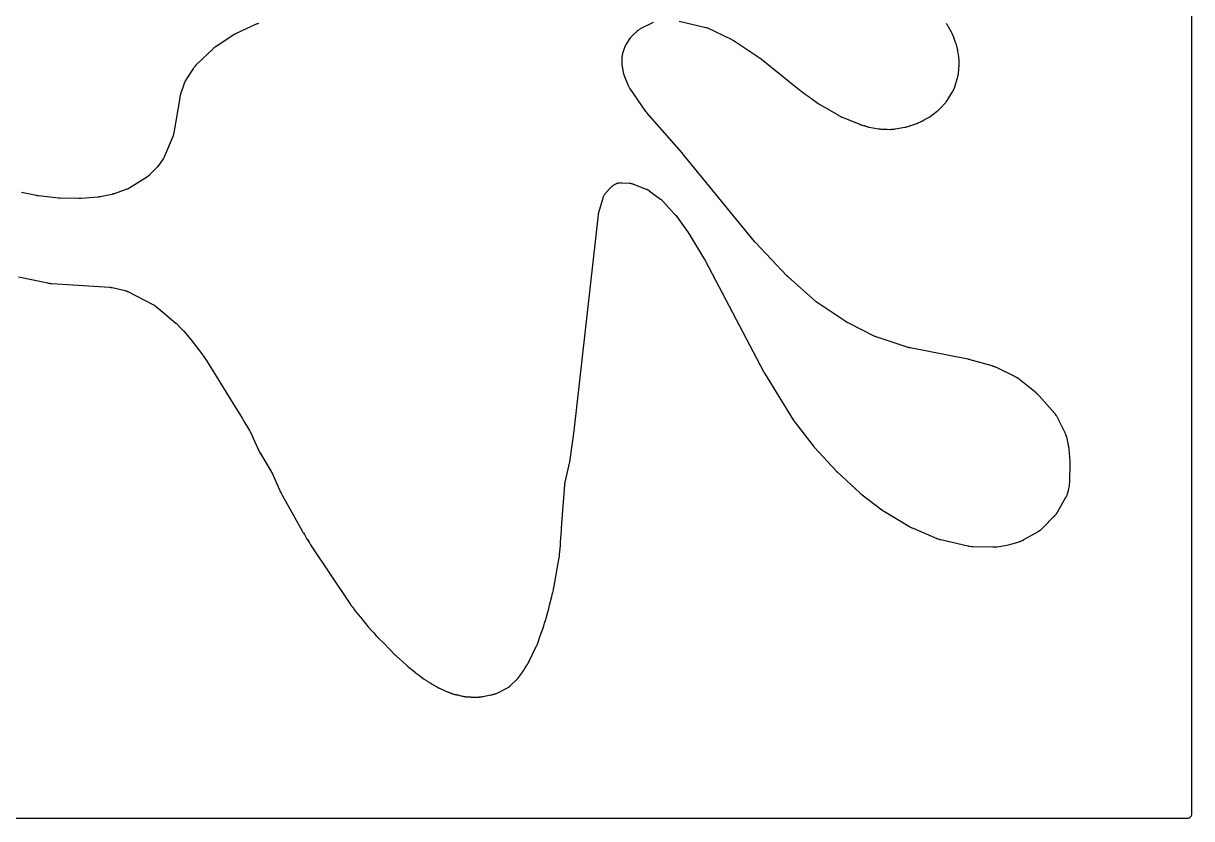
# Model space of a CAD drawing. Header units: millimetres. Extents: x 0 to 300, y 0 to 300.
# Drawn here: x 150.1 to 300, y -0.1 to 102 of the extents above; entities that cross this region are included whole.
import ezdxf

# ---------------------------------------------------------------- set-up
doc = ezdxf.new("R2010")
doc.units = ezdxf.units.MM
doc.layers.add('CUT', color=7, linetype='CONTINUOUS')

msp = doc.modelspace()

# ---------------------------------------------------------------- linework, layer by layer
at = {"layer": 'CUT'}
for points in [[(300.0476, 298.5625), (300.0476, 1.4375), (300.0476, 0.5522), (300.044, 0.4788), (300.0354, 0.4206), (300.0211, 0.3635), (300.0013, 0.3082), (299.9761, 0.255), (299.9459, 0.2046), (299.9108, 0.1573), (299.8714, 0.1137), (299.8278, 0.0743), (299.7805, 0.0392), (299.7301, 0.009), (299.6769, -0.0162), (299.6216, -0.036), (299.5645, -0.0503), (299.5063, -0.0589), (299.4329, -0.0625), (298.5476, -0.0625), (1.4375, -0.0625)], [(149.4449, 69.4823), (153.2125, 68.6702), (153.2228, 68.6681), (153.2947, 68.6539), (153.3055, 68.6519), (153.3528, 68.6434), (153.3757, 68.6398), (153.5188, 68.6199), (153.5409, 68.6173), (153.5794, 68.6134), (153.5898, 68.6124), (153.6621, 68.6064), (153.6738, 68.6055), (161.166, 68.128), (161.1751, 68.1274), (161.1895, 68.1264), (161.2125, 68.1244), (161.2463, 68.121), (161.2751, 68.1176), (161.2987, 68.1145), (161.3107, 68.1129), (161.316, 68.1121), (161.3431, 68.1077), (161.404, 68.0969), (161.44, 68.0897), (161.4538, 68.0867), (161.4628, 68.0847), (163.1302, 67.7001), (163.1392, 67.698), (163.1534, 67.6946), (163.1759, 67.6888), (163.2089, 67.6799), (163.2371, 67.6719), (163.2425, 67.6702), (163.2886, 67.6548), (163.3534, 67.6312), (163.4123, 67.6074), (163.4572, 67.5873), (163.4921, 67.5709), (163.5042, 67.5648), (163.5125, 67.5606), (166.7914, 65.8823), (166.8029, 65.8763), (166.8204, 65.867), (166.8653, 65.8416), (166.9287, 65.8031), (166.9683, 65.7662), (166.9905, 65.7464), (167.0349, 65.7089), (167.0463, 65.6995), (167.1217, 65.639), (167.1334, 65.6298), (167.4495, 65.3885), (169.6603, 63.5181), (169.6609, 63.5176), (169.6782, 63.4998), (170.1681, 62.9973), (170.6688, 62.4837), (171.5601, 61.4255), (172.9899, 59.5991), (173.5919, 58.706), (176.9682, 53.2452), (178.1475, 51.3377), (178.5146, 50.7439), (178.8564, 50.1911), (179.1274, 49.7393), (179.1394, 49.7161), (179.1457, 49.7036), (179.1533, 49.6884), (179.1594, 49.6759), (179.1734, 49.6466), (179.1793, 49.634), (180.1905, 47.4287), (180.282, 47.2255), (180.2895, 47.2094), (180.3178, 47.1512), (180.3241, 47.138), (180.3392, 47.1071), (180.3401, 47.1052), (180.3405, 47.1046), (180.3697, 47.0451), (180.3769, 47.0309), (180.4372, 46.9158), (180.4448, 46.9018), (180.4953, 46.8115), (180.5033, 46.7977), (182.0643, 44.1705), (182.9575, 42.1344), (182.9633, 42.1218), (183.0015, 42.0399), (183.0075, 42.0273), (183.0578, 41.9257), (183.0642, 41.9133), (183.1061, 41.8333), (183.1127, 41.821), (183.1395, 41.7726), (183.1599, 41.7339), (183.1675, 41.72), (183.1869, 41.6855), (183.2194, 41.6246), (183.2266, 41.6116), (183.3237, 41.4404), (185.8678, 36.8504), (185.8733, 36.8406), (185.9125, 36.7731), (185.9186, 36.7627), (185.969, 36.6795), (185.9753, 36.6695), (186.0164, 36.6045), (186.0233, 36.5939), (186.1606, 36.3868), (186.3893, 35.9793), (186.3946, 35.97), (186.4323, 35.9057), (186.4382, 35.8958), (186.4866, 35.8165), (186.4926, 35.8069), (186.5321, 35.745), (186.5387, 35.7349), (186.6792, 35.5238), (186.7954, 35.3189), (186.8007, 35.3098), (186.8377, 35.247), (186.8436, 35.2373), (186.8912, 35.1599), (186.8971, 35.1506), (186.9359, 35.0901), (186.9424, 35.0802), (192.0856, 27.4014), (192.0925, 27.3914), (192.138, 27.3263), (192.1451, 27.3164), (192.2039, 27.2359), (192.2112, 27.2261), (192.2593, 27.1629), (192.2668, 27.1533), (192.2754, 27.1425), (192.2771, 27.1403), (192.2823, 27.1338), (192.3722, 27.0207), (192.4884, 26.8455), (192.4985, 26.8308), (192.5653, 26.7362), (192.5758, 26.7218), (192.6632, 26.6057), (192.6741, 26.5917), (192.7464, 26.5012), (192.7577, 26.4875), (193.3504, 25.7901), (194.3318, 24.5554), (194.3412, 24.5439), (194.403, 24.47), (194.4127, 24.4587), (194.4926, 24.3678), (194.5025, 24.3568), (194.5679, 24.286), (194.5781, 24.2752), (194.5914, 24.2615), (194.6193, 24.2305), (194.6311, 24.2177), (194.709, 24.136), (194.7211, 24.1236), (194.8282, 24.0176), (195.0573, 23.7815), (195.3329, 23.4573), (195.3424, 23.4464), (195.4049, 23.3763), (195.4146, 23.3656), (195.4953, 23.2795), (195.5053, 23.2691), (195.5711, 23.2021), (195.5814, 23.1919), (196.4038, 22.3944), (197.786, 20.9704), (197.795, 20.9613), (197.854, 20.9031), (197.8632, 20.8942), (197.9388, 20.8226), (197.9481, 20.814), (198.0095, 20.7583), (198.0191, 20.7498), (198.7918, 20.0786), (199.2482, 19.636), (199.2624, 19.6227), (199.3558, 19.5378), (199.3572, 19.5365), (199.363, 19.5311), (199.3761, 19.5192), (199.4845, 19.4238), (199.498, 19.4123), (199.5866, 19.3389), (199.6003, 19.3278), (200.1472, 18.9011), (200.4119, 18.6712), (200.427, 18.6585), (200.5269, 18.5773), (200.5425, 18.5651), (200.6711, 18.4675), (200.6871, 18.4558), (200.7921, 18.3814), (200.8085, 18.3702), (200.9327, 18.2883), (201.2835, 18.0146), (201.2973, 18.0041), (201.3879, 17.9375), (201.402, 17.9274), (201.5182, 17.8471), (201.5326, 17.8375), (201.6269, 17.7762), (201.6416, 17.767), (201.9758, 17.5634), (202.0513, 17.5071), (202.0626, 17.4989), (202.1362, 17.4467), (202.1476, 17.4387), (202.1925, 17.4084), (202.2159, 17.3934), (202.3699, 17.2994), (202.394, 17.2854), (202.4415, 17.2593), (202.4538, 17.2528), (202.5339, 17.2112), (202.5463, 17.205), (202.637, 17.1606), (202.7008, 17.1217), (202.8651, 17.0133), (202.8768, 17.0058), (202.9534, 16.9577), (202.9653, 16.9505), (203.012, 16.9227), (203.0363, 16.909), (203.1471, 16.8498), (203.1639, 16.8396), (203.1729, 16.8342), (203.2364, 16.7971), (203.2459, 16.7916), (203.2879, 16.768), (203.3084, 16.757), (203.4373, 16.6911), (203.4574, 16.6813), (203.4925, 16.665), (203.5021, 16.6606), (203.5685, 16.6311), (203.5794, 16.6265), (204.6318, 16.1837), (204.6483, 16.1757), (204.6627, 16.1688), (204.7572, 16.1256), (204.7718, 16.1192), (204.8293, 16.0948), (204.859, 16.083), (204.9509, 16.0496), (204.9536, 16.0485), (205.0367, 16.0158), (205.0495, 16.0109), (205.0999, 15.9924), (205.1259, 15.9835), (205.2961, 15.9296), (205.3225, 15.9219), (205.3744, 15.9081), (205.3877, 15.9047), (205.4745, 15.8837), (205.4879, 15.8806), (205.539, 15.8694), (205.5831, 15.8569), (205.618, 15.848), (205.6867, 15.8329), (205.7043, 15.8293), (205.8195, 15.8074), (205.8366, 15.8045), (205.9936, 15.7702), (206.4089, 15.6676), (206.4249, 15.6639), (206.5289, 15.6412), (206.545, 15.6379), (206.6078, 15.626), (206.6401, 15.6207), (206.7676, 15.6037), (206.7818, 15.6009), (206.7969, 15.5983), (206.8561, 15.5885), (206.8865, 15.5842), (207.0848, 15.5618), (207.1154, 15.5592), (207.1752, 15.5555), (207.1906, 15.5548), (207.2903, 15.5512), (207.3057, 15.5508), (207.4678, 15.5492), (207.5104, 15.5445), (207.5384, 15.542), (207.7176, 15.5306), (207.7737, 15.5296), (207.9532, 15.535), (207.9812, 15.5364), (208.0358, 15.5406), (208.0498, 15.5419), (208.0632, 15.5432), (208.4109, 15.5397), (208.4262, 15.5397), (208.5255, 15.5412), (208.5408, 15.5417), (208.6004, 15.5441), (208.6309, 15.5461), (208.8285, 15.5643), (208.8589, 15.5679), (208.9179, 15.5764), (208.933, 15.5788), (209.0309, 15.5954), (209.046, 15.5981), (210.1049, 15.8058), (210.1175, 15.8084), (210.1989, 15.8262), (210.2114, 15.8291), (210.2602, 15.8408), (210.285, 15.8474), (210.4431, 15.8927), (210.4918, 15.9089), (210.5199, 15.9197), (210.5318, 15.9227), (210.5566, 15.9297), (210.714, 15.9775), (210.7624, 15.9945), (210.9151, 16.0557), (210.9388, 16.0657), (210.9845, 16.0863), (210.9961, 16.0917), (211.0714, 16.1276), (211.0829, 16.1332), (211.9668, 16.578), (211.9799, 16.5848), (212.0643, 16.6299), (212.0772, 16.637), (212.1272, 16.6654), (212.1525, 16.6805), (212.312, 16.7815), (212.3601, 16.8154), (212.5089, 16.9315), (212.5317, 16.9502), (212.5752, 16.9877), (212.5863, 16.9975), (212.6572, 17.0617), (212.668, 17.0718), (213.379, 17.7486), (213.3906, 17.7599), (213.465, 17.8348), (213.4763, 17.8464), (213.5198, 17.8926), (213.5415, 17.9168), (213.6777, 18.078), (213.698, 18.1034), (213.7362, 18.1539), (213.7459, 18.167), (213.8072, 18.2529), (213.8165, 18.2663), (214.0516, 18.6148), (214.1075, 18.6843), (214.1163, 18.6956), (214.1729, 18.7695), (214.1815, 18.781), (214.2145, 18.8262), (214.2308, 18.8498), (214.3331, 19.0053), (214.3483, 19.0296), (214.3767, 19.0778), (214.3839, 19.0902), (214.4294, 19.1715), (214.4362, 19.1841), (214.4387, 19.1888), (214.59, 19.413), (214.6011, 19.4301), (214.6713, 19.5423), (214.6818, 19.5598), (214.7652, 19.7034), (214.7751, 19.7212), (214.8375, 19.8379), (214.8459, 19.8543), (214.8598, 19.8758), (214.8721, 19.896), (214.9468, 20.0233), (214.958, 20.0431), (214.9767, 20.0779), (214.9816, 20.0874), (215.0155, 20.1533), (215.0209, 20.164), (215.8419, 21.8431), (215.9095, 21.9711), (215.9154, 21.9825), (215.9528, 22.057), (215.9584, 22.0685), (215.9799, 22.1138), (215.9904, 22.1372), (216.0554, 22.2907), (216.0649, 22.3145), (216.0825, 22.3614), (216.0869, 22.3735), (216.1144, 22.4522), (216.1185, 22.4643), (216.4283, 23.4142), (216.8327, 24.5085), (216.8373, 24.5215), (216.8666, 24.6066), (216.8709, 24.6198), (216.9052, 24.7274), (216.9092, 24.7407), (216.9345, 24.827), (216.9382, 24.8403), (216.9818, 25.0031), (217.1552, 25.5002), (217.1596, 25.5133), (217.1872, 25.5986), (217.1913, 25.6118), (217.2235, 25.7197), (217.2273, 25.733), (217.2509, 25.8195), (217.2544, 25.8329), (217.3741, 26.3143), (217.4262, 26.4741), (217.4312, 26.4903), (217.4626, 26.5967), (217.4672, 26.6131), (217.5027, 26.7476), (217.5068, 26.7641), (217.5321, 26.8721), (217.5357, 26.8887), (217.6229, 27.3154), (217.9034, 28.4437), (217.9702, 28.693), (217.9735, 28.706), (217.9943, 28.7914), (217.9974, 28.8045), (218.0211, 28.9122), (218.0238, 28.9255), (218.0264, 28.9385), (218.1167, 29.3019), (218.1189, 29.3108), (218.1332, 29.3724), (218.1353, 29.3819), (218.152, 29.4591), (218.1539, 29.4684), (218.1661, 29.5296), (218.168, 29.5397), (218.874, 33.4369), (218.8765, 33.4518), (218.8916, 33.5491), (218.8938, 33.5641), (218.9096, 33.6866), (218.9114, 33.7016), (218.9216, 33.7995), (218.9229, 33.8146), (219.0135, 34.9699), (219.0251, 35.0605), (219.027, 35.0765), (219.0375, 35.1806), (219.0389, 35.1967), (219.0435, 35.2593), (219.045, 35.2915), (219.0472, 35.3994), (219.1695, 36.9599), (219.1701, 36.9678), (219.1737, 37.0225), (219.1742, 37.0309), (219.1776, 37.0992), (219.178, 37.1075), (219.18, 37.1615), (219.1803, 37.1703), (219.1947, 37.8122), (219.5814, 42.7758), (219.5828, 42.7917), (219.5863, 42.8287), (219.588, 42.8446), (219.5902, 42.8639), (219.5921, 42.8797), (219.597, 42.9166), (219.5992, 42.9324), (219.6028, 42.9567), (219.6053, 42.9724), (219.6115, 43.0091), (219.6143, 43.0248), (219.6178, 43.0439), (219.6209, 43.0596), (219.6284, 43.0961), (219.6317, 43.1117), (220.2147, 45.7243), (220.2171, 45.7353), (220.2327, 45.8122), (220.235, 45.8241), (220.2526, 45.9203), (220.2546, 45.932), (220.267, 46.0083), (220.2689, 46.0209), (220.8257, 49.9812), (220.8263, 49.9852), (220.83, 50.0129), (220.8306, 50.0172), (220.8349, 50.0518), (220.8355, 50.056), (220.8387, 50.0833), (220.8392, 50.0878), (223.8912, 77.4258), (223.8923, 77.4354), (223.8942, 77.4503), (223.8997, 77.4888), (223.9105, 77.5533), (223.9157, 77.5819), (223.916, 77.5835), (223.9222, 77.612), (223.9371, 77.6756), (223.9468, 77.7133), (223.9508, 77.7277), (223.9535, 77.7371), (224.4989, 79.6069), (224.511, 79.6451), (224.5346, 79.7145), (224.5638, 79.7891), (224.5854, 79.8378), (224.6211, 79.9095), (224.6469, 79.9561), (224.6888, 80.0243), (224.7187, 80.0684), (224.7665, 80.1327), (224.8129, 80.1895), (224.8389, 80.22), (225.4395, 80.8927), (225.446, 80.8999), (225.4561, 80.9111), (225.483, 80.9393), (225.5179, 80.9744), (225.5678, 81.0208), (225.6183, 81.0645), (225.6715, 81.107), (225.7114, 81.1364), (225.7432, 81.1589), (225.7557, 81.1673), (225.7638, 81.1727), (225.9389, 81.2881), (225.9742, 81.3102), (226.0399, 81.3492), (226.1135, 81.3884), (226.1637, 81.4123), (226.2406, 81.4445), (226.2928, 81.4636), (226.3723, 81.4886), (226.426, 81.5027), (226.5075, 81.5202), (226.5623, 81.5294), (226.6451, 81.5393), (226.7005, 81.5433), (226.7839, 81.5455), (226.8603, 81.5439), (226.9019, 81.5421), (227.894, 81.476), (227.9054, 81.4752), (227.923, 81.4738), (227.9685, 81.469), (228.026, 81.4615), (228.1048, 81.4476), (228.1812, 81.4306), (228.2583, 81.4098), (228.3137, 81.3922), (228.3569, 81.3773), (228.3734, 81.3711), (228.3841, 81.367), (230.0398, 80.7225), (230.049, 80.7189), (230.0633, 80.7132), (230.0997, 80.6976), (230.1457, 80.6767), (230.2077, 80.6456), (230.2673, 80.6128), (230.3268, 80.577), (230.369, 80.5493), (230.4016, 80.5268), (230.4141, 80.5178), (230.4221, 80.512), (231.8796, 79.4367), (231.8882, 79.4302), (231.9015, 79.4202), (231.9353, 79.3933), (231.991, 79.3468), (232.0154, 79.3257), (232.0167, 79.3245), (232.0404, 79.3025), (232.0926, 79.2521), (232.1229, 79.2214), (232.1343, 79.2093), (232.1417, 79.2014), (233.7269, 77.4777), (233.7359, 77.4677), (233.7569, 77.4442), (233.7658, 77.4341), (233.7766, 77.4217), (233.7853, 77.4114), (233.8056, 77.3873), (233.8142, 77.3769), (233.8273, 77.3608), (233.8357, 77.3503), (233.8553, 77.3255), (233.8635, 77.3149), (233.8736, 77.3018), (233.8817, 77.291), (233.9004, 77.2658), (233.9084, 77.2549), (235.4129, 75.1634), (235.417, 75.1577), (235.4264, 75.1443), (235.4304, 75.1386), (235.4399, 75.125), (235.4448, 75.1179), (235.4562, 75.1011), (235.4611, 75.0939), (235.4685, 75.0828), (235.4732, 75.0757), (235.4842, 75.0589), (235.4888, 75.0517), (235.4913, 75.0478), (235.4968, 75.0392), (235.5094, 75.0189), (235.5148, 75.0102), (237.533, 71.6955), (237.536, 71.6906), (237.5429, 71.6791), (237.5459, 71.6741), (237.5527, 71.6626), (237.5563, 71.6565), (237.5646, 71.6422), (237.5681, 71.6361), (237.5735, 71.6266), (237.5769, 71.6205), (237.5849, 71.6063), (237.5883, 71.6002), (237.5901, 71.5969), (237.5941, 71.5896), (237.6033, 71.5724), (237.6073, 71.565), (245.104, 57.3138), (245.1085, 57.3055), (245.1398, 57.2481), (245.1447, 57.2393), (245.1849, 57.1685), (245.1899, 57.16), (245.2226, 57.1045), (245.2281, 57.0955), (248.908, 51.1037), (248.9166, 51.0901), (248.9739, 51.0023), (248.9829, 50.9889), (249.0576, 50.8807), (249.067, 50.8675), (249.1289, 50.7829), (249.1385, 50.77), (251.469, 47.7567), (251.4772, 47.7463), (251.5312, 47.6797), (251.5396, 47.6695), (251.6091, 47.5874), (251.6177, 47.5774), (251.6745, 47.5132), (251.6834, 47.5034), (254.3643, 44.6039), (254.372, 44.5958), (254.4258, 44.5397), (254.4342, 44.5311), (254.5027, 44.4625), (254.5111, 44.4543), (254.5663, 44.4011), (254.5754, 44.3925), (257.4649, 41.7255), (257.4757, 41.7157), (257.5467, 41.6533), (257.5578, 41.6438), (257.6489, 41.5676), (257.6602, 41.5584), (257.7342, 41.4994), (257.7457, 41.4905), (260.2916, 39.5618), (260.3051, 39.552), (260.393, 39.4891), (260.4067, 39.4796), (260.5193, 39.4037), (260.5333, 39.3946), (260.6246, 39.3367), (260.6388, 39.328), (263.825, 37.4296), (263.8428, 37.4194), (263.9596, 37.3551), (263.9778, 37.3455), (264.127, 37.2699), (264.1455, 37.2609), (264.2665, 37.2048), (264.2852, 37.1964), (267.3421, 35.9022), (267.3541, 35.8972), (267.4325, 35.866), (267.4446, 35.8614), (267.4922, 35.8436), (267.5167, 35.8351), (267.6771, 35.783), (267.7019, 35.7755), (267.7508, 35.762), (267.7633, 35.7586), (267.8451, 35.7378), (267.8577, 35.7348), (271.3334, 34.9304), (271.3485, 34.9271), (271.4471, 34.9069), (271.4624, 34.904), (271.5219, 34.8934), (271.5525, 34.8888), (271.7522, 34.8639), (271.783, 34.8609), (271.8433, 34.8565), (271.8588, 34.8556), (271.9594, 34.8509), (271.9749, 34.8503), (274.5494, 34.7966), (274.5626, 34.7964), (274.6486, 34.7965), (274.6618, 34.7967), (274.7135, 34.7979), (274.7399, 34.7991), (274.9114, 34.8107), (274.9378, 34.813), (274.9892, 34.8188), (275.0023, 34.8204), (275.0875, 34.8318), (275.1006, 34.8337), (276.3168, 35.0244), (276.3384, 35.0282), (276.4781, 35.0554), (276.4995, 35.0599), (276.6734, 35.1004), (276.6947, 35.1057), (276.832, 35.143), (276.8531, 35.1492), (277.8971, 35.4739), (277.9122, 35.4789), (278.0101, 35.5122), (278.0251, 35.5175), (278.0833, 35.539), (278.1128, 35.5509), (278.3025, 35.6328), (278.3314, 35.6462), (278.387, 35.6738), (278.4011, 35.681), (278.4925, 35.7294), (278.5064, 35.737), (280.3073, 36.753), (280.3193, 36.76), (280.3972, 36.8064), (280.4091, 36.8137), (280.4553, 36.8427), (280.4786, 36.858), (280.6255, 36.96), (280.6698, 36.9939), (280.8066, 37.109), (280.8276, 37.1275), (280.8676, 37.1645), (280.8777, 37.1741), (280.9428, 37.2372), (280.9527, 37.247), (282.4173, 38.7331), (282.4265, 38.7427), (282.4854, 38.8051), (282.4943, 38.8148), (282.5289, 38.8532), (282.5462, 38.8732), (282.654, 39.0038), (282.6858, 39.046), (282.7817, 39.1856), (282.7962, 39.2077), (282.8235, 39.2515), (282.8304, 39.2628), (282.8742, 39.3366), (282.8808, 39.348), (283.9187, 41.1869), (283.9266, 41.2013), (283.9766, 41.2958), (283.9841, 41.3105), (284.0125, 41.368), (284.0263, 41.3979), (284.1092, 41.5917), (284.1317, 41.6535), (284.1929, 41.8553), (284.2016, 41.887), (284.2168, 41.9493), (284.2205, 41.9654), (284.243, 42.0699), (284.2462, 42.086), (284.362, 42.7052), (284.3642, 42.7178), (284.3777, 42.7996), (284.3796, 42.8122), (284.3867, 42.8615), (284.3898, 42.8868), (284.4063, 43.0517), (284.4083, 43.0771), (284.4111, 43.1269), (284.4117, 43.1396), (284.4147, 43.2225), (284.415, 43.2352), (284.4479, 45.4696), (284.448, 45.4829), (284.4474, 45.5694), (284.4471, 45.5827), (284.4439, 45.6913), (284.4433, 45.7046), (284.4389, 45.791), (284.438, 45.8043), (284.3247, 47.3331), (284.3228, 47.354), (284.308, 47.4893), (284.3054, 47.5101), (284.2809, 47.6791), (284.2775, 47.6997), (284.2533, 47.8337), (284.2492, 47.8542), (284.061, 48.7218), (284.0569, 48.7395), (284.0284, 48.8539), (284.0237, 48.8715), (284.0046, 48.9396), (283.9937, 48.9742), (283.9163, 49.1968), (283.9034, 49.2307), (283.8762, 49.2959), (283.8689, 49.3126), (283.8203, 49.42), (283.8125, 49.4364), (282.9195, 51.259), (282.9135, 51.2709), (282.8735, 51.3481), (282.8673, 51.3599), (282.8422, 51.4057), (282.8289, 51.4289), (282.7401, 51.5755), (282.7103, 51.6199), (282.6088, 51.758), (282.5925, 51.7792), (282.5598, 51.8199), (282.5512, 51.8302), (282.4952, 51.8966), (282.4865, 51.9067), (280.4589, 54.2046), (280.4504, 54.214), (280.3947, 54.2745), (280.386, 54.2837), (280.3518, 54.3194), (280.3339, 54.3373), (280.2151, 54.4509), (280.1965, 54.468), (280.1594, 54.5007), (280.1498, 54.5089), (280.0869, 54.5619), (280.0772, 54.57), (277.9621, 56.2772), (277.9488, 56.2877), (277.8614, 56.3542), (277.8479, 56.3643), (277.7943, 56.4027), (277.7663, 56.4217), (277.5811, 56.5395), (277.5521, 56.5568), (277.4945, 56.589), (277.4797, 56.597), (277.3823, 56.6479), (277.3673, 56.6556), (274.9799, 57.8199), (274.9678, 57.8257), (274.8883, 57.8622), (274.876, 57.8677), (274.8278, 57.8886), (274.8029, 57.8988), (274.6395, 57.961), (274.6142, 57.97), (274.5643, 57.9865), (274.5515, 57.9906), (274.4678, 58.0162), (274.4549, 58.02), (271.6265, 58.8161), (271.6148, 58.8192), (271.5383, 58.8391), (271.5265, 58.842), (271.4299, 58.865), (271.4181, 58.8677), (271.3408, 58.8845), (271.3289, 58.887), (263.9312, 60.3349), (263.9176, 60.3377), (263.8862, 60.3443), (263.8727, 60.3473), (263.8563, 60.351), (263.8429, 60.3542), (263.8116, 60.3618), (263.7983, 60.3652), (263.7777, 60.3705), (263.7643, 60.3741), (263.7333, 60.3827), (263.72, 60.3865), (263.7039, 60.3912), (263.6907, 60.3952), (263.6599, 60.4047), (263.6468, 60.4089), (259.5577, 61.7454), (259.5511, 61.7476), (259.5357, 61.7528), (259.5291, 61.755), (259.5275, 61.7556), (259.5018, 61.7648), (259.4424, 61.7873), (259.4219, 61.7954), (259.3917, 61.8085), (259.3196, 61.8416), (259.2888, 61.8564), (255.9558, 63.5406), (255.9441, 63.5466), (255.9167, 63.561), (255.905, 63.5672), (255.891, 63.5748), (255.8794, 63.5812), (255.8527, 63.5962), (255.8412, 63.6028), (255.8237, 63.613), (255.8123, 63.6197), (255.786, 63.6355), (255.7747, 63.6424), (255.761, 63.6509), (255.7499, 63.6579), (255.724, 63.6746), (255.7129, 63.6818), (252.0943, 66.0795), (252.0811, 66.0884), (252.0507, 66.1094), (252.0377, 66.1184), (252.022, 66.1297), (252.0092, 66.139), (251.9796, 66.161), (251.9669, 66.1705), (251.9477, 66.1853), (251.9352, 66.1951), (251.9063, 66.2181), (251.894, 66.2281), (251.8792, 66.2404), (251.867, 66.2506), (251.839, 66.2746), (251.8271, 66.285), (248.2485, 69.4614), (248.2416, 69.4676), (248.2253, 69.4823), (248.2184, 69.4887), (248.21, 69.4964), (248.2032, 69.5028), (248.1873, 69.5179), (248.1805, 69.5243), (248.1701, 69.5344), (248.1634, 69.5409), (248.1478, 69.5563), (248.1411, 69.5629), (248.133, 69.571), (248.1265, 69.5777), (248.1112, 69.5934), (248.1047, 69.6002), (244.0429, 73.8609), (244.038, 73.8661), (244.0267, 73.8782), (244.0218, 73.8834), (244.0105, 73.8957), (244.0045, 73.9022), (243.9907, 73.9175), (243.9848, 73.924), (243.9759, 73.9341), (243.9701, 73.9406), (243.9568, 73.9559), (243.9511, 73.9625), (243.9481, 73.9661), (243.9414, 73.974), (243.9259, 73.9926), (243.9193, 74.0006), (234.7118, 85.3009), (234.7083, 85.3051), (234.684, 85.3343), (234.6803, 85.3388), (234.6497, 85.375), (234.6459, 85.3793), (234.6215, 85.4077), (234.6174, 85.4123), (230.1751, 90.4532), (230.1662, 90.4634), (230.1457, 90.4874), (230.137, 90.4977), (230.1265, 90.5104), (230.118, 90.5208), (230.0982, 90.5454), (230.0898, 90.556), (230.0771, 90.5724), (230.0688, 90.5831), (230.0498, 90.6082), (230.0418, 90.6191), (230.032, 90.6323), (230.0241, 90.6433), (230.0059, 90.669), (229.9982, 90.6801), (227.9447, 93.6667), (227.9384, 93.676), (227.9286, 93.6906), (227.9044, 93.7288), (227.8652, 93.7943), (227.8483, 93.8237), (227.8475, 93.8253), (227.8317, 93.8554), (227.7976, 93.9236), (227.7783, 93.9646), (227.7713, 93.9806), (227.7668, 93.991), (227.2854, 95.1264), (227.2812, 95.1365), (227.2748, 95.1522), (227.2591, 95.1931), (227.2345, 95.2628), (227.2241, 95.294), (227.2236, 95.2957), (227.2143, 95.3272), (227.1948, 95.3985), (227.1843, 95.4411), (227.1806, 95.4576), (227.1783, 95.4683), (226.9732, 96.4496), (226.9705, 96.4631), (226.9664, 96.484), (226.9576, 96.5385), (226.9457, 96.6307), (226.9413, 96.6718), (226.9411, 96.6739), (226.9386, 96.7152), (226.9351, 96.8081), (226.9348, 96.8633), (226.9353, 96.8846), (226.9357, 96.8984), (226.9679, 97.7165), (226.9684, 97.7268), (226.9692, 97.7428), (226.9722, 97.784), (226.9773, 97.8364), (226.9872, 97.908), (226.9997, 97.9778), (227.0153, 98.0485), (227.0287, 98.0993), (227.0402, 98.1391), (227.045, 98.1543), (227.0481, 98.1642), (227.3, 98.937), (227.3031, 98.9464), (227.3081, 98.961), (227.3217, 98.9985), (227.3401, 99.0458), (227.3678, 99.1098), (227.3974, 99.1715), (227.4301, 99.2331), (227.4555, 99.277), (227.4763, 99.3111), (227.4846, 99.3241), (227.4901, 99.3324), (227.9809, 100.0801), (227.9879, 100.0905), (227.9988, 100.1066), (228.0281, 100.1474), (228.0794, 100.2148), (228.1029, 100.2443), (228.1041, 100.2458), (228.1288, 100.2743), (228.1855, 100.3371), (228.2203, 100.3734), (228.2341, 100.3871), (228.243, 100.3959), (228.9021, 101.0303), (228.9105, 101.0383), (228.9236, 101.0506), (228.9584, 101.0815), (229.0035, 101.1197), (229.068, 101.1693), (229.1332, 101.2151), (229.2019, 101.2587), (229.2532, 101.2881), (229.2942, 101.3102), (229.3102, 101.3183), (229.3206, 101.3235), (230.9902, 102.1428)], [(180.2613, 101.9863), (180.1223, 101.9324), (180.1053, 101.9255), (179.9959, 101.8791), (179.9792, 101.8718), (177.3891, 100.6805), (177.3793, 100.6759), (177.3113, 100.6432), (177.3013, 100.6382), (177.2571, 100.6159), (177.236, 100.6047), (177.1062, 100.5325), (177.0864, 100.521), (177.0524, 100.5003), (177.0432, 100.4946), (176.9802, 100.4548), (176.97, 100.4482), (174.8144, 99.0237), (174.8036, 99.0164), (174.7337, 98.968), (174.7231, 98.9605), (174.6817, 98.9304), (174.6609, 98.9146), (174.5278, 98.809), (174.5077, 98.7923), (174.4691, 98.7588), (174.4593, 98.7501), (174.3964, 98.693), (174.3868, 98.6841), (172.3946, 96.7968), (172.3824, 96.785), (172.3046, 96.707), (172.2928, 96.6948), (172.2475, 96.6467), (172.2249, 96.6214), (172.0832, 96.4529), (172.0621, 96.4263), (172.0224, 96.3734), (172.0125, 96.3597), (171.9489, 96.2697), (171.9393, 96.2557), (171.0208, 94.873), (171.0133, 94.8614), (170.9657, 94.786), (170.9585, 94.7743), (170.9309, 94.7284), (170.9173, 94.7045), (170.8337, 94.5496), (170.8099, 94.5002), (170.7408, 94.3384), (170.7306, 94.3129), (170.7119, 94.2626), (170.7072, 94.2497), (170.6779, 94.1655), (170.6735, 94.1524), (170.2649, 92.8848), (170.2618, 92.8748), (170.2407, 92.8053), (170.2377, 92.7949), (170.2247, 92.749), (170.2188, 92.7268), (170.1851, 92.5877), (170.1802, 92.5662), (170.1726, 92.5286), (170.1706, 92.5184), (170.1574, 92.4478), (170.1554, 92.4363), (169.4122, 87.9593), (169.4099, 87.9466), (169.4064, 87.9269), (169.3957, 87.8761), (169.3752, 87.7911), (169.3652, 87.7534), (169.3647, 87.7515), (169.3531, 87.7143), (169.3253, 87.6313), (169.3074, 87.5826), (169.3, 87.564), (169.295, 87.5519), (168.2073, 84.9454), (168.2024, 84.934), (168.1948, 84.9164), (168.1738, 84.8714), (168.1364, 84.7967), (168.119, 84.7638), (168.1181, 84.7621), (168.0994, 84.7299), (168.0559, 84.6585), (168.0289, 84.6168), (168.0181, 84.601), (168.011, 84.5909), (167.3307, 83.6299), (167.3265, 83.624), (167.3167, 83.6104), (167.3125, 83.6045), (167.3114, 83.6031), (167.2944, 83.5805), (167.2538, 83.5286), (167.2394, 83.5109), (167.2171, 83.485), (167.1621, 83.4241), (167.1379, 83.3983), (166.333, 82.5739), (166.3237, 82.5645), (166.3092, 82.5501), (166.2708, 82.514), (166.2044, 82.4554), (166.1743, 82.4299), (166.1727, 82.4286), (166.1415, 82.4045), (166.0702, 82.3518), (166.027, 82.3218), (166.01, 82.3107), (165.9989, 82.3036), (163.7377, 80.876), (163.7269, 80.8693), (163.7101, 80.859), (163.6658, 80.8336), (163.5901, 80.793), (163.556, 80.7756), (163.5542, 80.7748), (163.5194, 80.7589), (163.4405, 80.7249), (163.393, 80.706), (163.3745, 80.6992), (163.3625, 80.6949), (161.7449, 80.1295), (161.7306, 80.1247), (161.6974, 80.1136), (161.6831, 80.109), (161.6656, 80.1036), (161.6512, 80.0992), (161.6176, 80.0893), (161.6031, 80.0852), (161.5809, 80.0791), (161.5664, 80.0752), (161.5324, 80.0664), (161.5178, 80.0628), (161.5, 80.0585), (161.4854, 80.0551), (161.4512, 80.0475), (161.4365, 80.0443), (159.9497, 79.7387), (159.9371, 79.7363), (159.9078, 79.7307), (159.8952, 79.7284), (159.8798, 79.7256), (159.8672, 79.7235), (159.8377, 79.7188), (159.8251, 79.7168), (159.8056, 79.714), (159.7929, 79.7122), (159.7633, 79.7083), (159.7506, 79.7067), (159.7351, 79.7048), (159.7224, 79.7034), (159.6927, 79.7004), (159.68, 79.6991), (157.5061, 79.5052), (157.4943, 79.5043), (157.4668, 79.5022), (157.455, 79.5014), (157.4406, 79.5005), (157.4288, 79.4998), (157.4012, 79.4984), (157.3894, 79.4979), (157.3712, 79.4973), (157.3594, 79.4969), (157.3319, 79.4963), (157.32, 79.4961), (157.3056, 79.4959), (157.2938, 79.4959), (157.2662, 79.496), (157.2544, 79.4961), (154.8076, 79.5355), (154.7965, 79.5358), (154.7705, 79.5365), (154.7594, 79.5369), (154.7458, 79.5375), (154.7347, 79.538), (154.7088, 79.5394), (154.6977, 79.54), (154.6806, 79.5411), (154.6695, 79.5419), (154.6437, 79.544), (154.6326, 79.5449), (154.6191, 79.5461), (154.608, 79.5472), (154.5822, 79.5498), (154.5711, 79.551), (152.0109, 79.8467), (152.0002, 79.848), (151.9752, 79.8512), (151.9645, 79.8526), (151.9514, 79.8545), (151.9407, 79.856), (151.9158, 79.8598), (151.9051, 79.8615), (151.8887, 79.8642), (151.878, 79.866), (151.8532, 79.8704), (151.8425, 79.8724), (151.8296, 79.8748), (151.8189, 79.8769), (151.7942, 79.8819), (151.7836, 79.8841), (149.8491, 80.2986)], [(234.2728, 102.2707), (237.7038, 101.4773), (237.7151, 101.4746), (237.7324, 101.4704), (237.7768, 101.4583), (237.823, 101.4444), (241.0381, 99.898), (241.0519, 99.8912), (241.0841, 99.8751), (241.0978, 99.868), (241.1144, 99.8593), (241.128, 99.852), (241.1596, 99.8348), (241.1731, 99.8273), (241.1936, 99.8156), (241.207, 99.8079), (241.2379, 99.7896), (241.2511, 99.7816), (241.2672, 99.7718), (241.2802, 99.7636), (241.3105, 99.7443), (241.3234, 99.7358), (244.6575, 97.526), (244.6664, 97.52), (244.687, 97.506), (244.6958, 97.4999), (244.7065, 97.4925), (244.7152, 97.4863), (244.7355, 97.4718), (244.7442, 97.4655), (244.7575, 97.4558), (244.766, 97.4494), (244.786, 97.4344), (244.7945, 97.4279), (244.8048, 97.42), (244.8133, 97.4134), (244.8328, 97.3979), (244.8412, 97.3912), (249.7087, 93.4521), (249.715, 93.447), (249.7592, 93.4123), (249.766, 93.4069), (249.8217, 93.3644), (249.8285, 93.3593), (249.873, 93.3263), (249.8803, 93.3209), (250.4518, 92.9102), (250.6815, 92.7244), (250.6964, 92.7127), (250.7944, 92.6384), (250.8097, 92.6273), (250.9356, 92.538), (250.9512, 92.5272), (251.0537, 92.4593), (251.0696, 92.4491), (251.2401, 92.3436), (252.1052, 91.7219), (252.1172, 91.7135), (252.1955, 91.66), (252.2076, 91.652), (252.3076, 91.5873), (252.3199, 91.5795), (252.4007, 91.5299), (252.4132, 91.5225), (254.7087, 90.1902), (254.7268, 90.18), (254.8462, 90.1162), (254.8647, 90.1067), (255.017, 90.0319), (255.0359, 90.0231), (255.1593, 89.9677), (255.1785, 89.9595), (257.4446, 89.0357), (257.4596, 89.0298), (257.558, 88.9928), (257.5732, 88.9873), (257.6328, 88.9667), (257.6637, 88.9569), (257.8656, 88.899), (257.8969, 88.8909), (257.9584, 88.8768), (257.9742, 88.8734), (258.042, 88.8598), (258.0875, 88.8422), (258.1005, 88.8374), (258.1854, 88.8068), (258.1985, 88.8023), (258.25, 88.7851), (258.2765, 88.7769), (258.4501, 88.7278), (258.477, 88.7208), (258.5298, 88.7085), (258.5433, 88.7055), (258.6317, 88.687), (258.6453, 88.6843), (259.831, 88.4645), (259.8429, 88.4624), (259.92, 88.4497), (259.9318, 88.4479), (259.9783, 88.4411), (260.0022, 88.4382), (260.1576, 88.4221), (260.1815, 88.4201), (260.2284, 88.4171), (260.2404, 88.4165), (260.3184, 88.4131), (260.3305, 88.4127), (260.8268, 88.4013), (260.8625, 88.3988), (260.9231, 88.3976), (260.9508, 88.3984), (261.3769, 88.3886), (261.3921, 88.3884), (261.4909, 88.3887), (261.5061, 88.3889), (261.5655, 88.3905), (261.5958, 88.3922), (261.7928, 88.4076), (261.823, 88.4108), (261.8819, 88.4184), (261.8969, 88.4205), (261.9946, 88.4357), (262.0096, 88.4383), (263.2426, 88.6622), (263.2567, 88.665), (263.3481, 88.6839), (263.3621, 88.6869), (263.4168, 88.6996), (263.4446, 88.7067), (263.6241, 88.7575), (263.6378, 88.7617), (263.6683, 88.77), (263.7282, 88.788), (263.7435, 88.7929), (263.8425, 88.8256), (263.8577, 88.8308), (264.8858, 89.2013), (264.8959, 89.205), (264.9661, 89.2318), (264.9765, 89.2359), (265.0223, 89.2542), (265.0441, 89.2635), (265.1791, 89.3242), (265.1998, 89.3339), (265.2353, 89.3515), (265.2448, 89.3564), (265.3108, 89.3906), (265.3215, 89.3962), (265.4332, 89.457), (265.4369, 89.4586), (265.4925, 89.4836), (265.5206, 89.4972), (265.701, 89.59), (265.7283, 89.605), (265.781, 89.6357), (265.7944, 89.6437), (265.8807, 89.697), (265.8939, 89.7054), (265.9129, 89.7179), (266.2698, 89.912), (266.2805, 89.9179), (266.3493, 89.9571), (266.3598, 89.9633), (266.4006, 89.9877), (266.4213, 90.0006), (266.5537, 90.0873), (266.5739, 90.101), (266.6126, 90.1287), (266.6225, 90.1359), (266.6859, 90.1832), (266.6956, 90.1906), (267.0205, 90.443), (267.1046, 90.5015), (267.1182, 90.5112), (267.1707, 90.5499), (267.1971, 90.5705), (267.3644, 90.7088), (267.3794, 90.7219), (267.4446, 90.7726), (267.4546, 90.7805), (267.5189, 90.8327), (267.5287, 90.8409), (267.5667, 90.8731), (267.5858, 90.89), (267.7076, 91.0024), (267.7259, 91.0201), (267.7611, 91.0554), (267.7699, 91.0646), (267.8271, 91.1245), (267.8358, 91.1339), (268.4037, 91.7556), (268.4137, 91.7668), (268.4778, 91.8406), (268.4875, 91.8521), (268.5249, 91.8974), (268.5435, 91.9211), (268.6602, 92.0779), (268.6775, 92.1025), (268.7102, 92.1513), (268.7184, 92.1639), (268.7708, 92.2466), (268.7786, 92.2594), (268.8023, 92.2989), (269.3442, 93.2039), (269.3456, 93.2063), (269.3467, 93.2082), (269.3553, 93.2229), (269.4094, 93.3193), (269.4175, 93.3343), (269.4483, 93.393), (269.4632, 93.4236), (269.5545, 93.6248), (269.5677, 93.6562), (269.5917, 93.7181), (269.5976, 93.734), (269.6346, 93.8382), (269.64, 93.8543), (269.9659, 94.8622), (269.9708, 94.8783), (270.0014, 94.983), (270.0059, 94.9992), (270.0226, 95.0626), (270.0302, 95.0953), (270.0475, 95.1805), (270.0509, 95.1951), (270.0563, 95.2234), (270.0737, 95.309), (270.0794, 95.3421), (270.0889, 95.4069), (270.0911, 95.4235), (270.1038, 95.5319), (270.1055, 95.5486), (270.2036, 96.6513), (270.2049, 96.6674), (270.2114, 96.7726), (270.2121, 96.7888), (270.2143, 96.852), (270.2146, 96.8844), (270.2105, 97.0949), (270.209, 97.1273), (270.2044, 97.1903), (270.203, 97.2065), (270.1949, 97.2868), (270.1944, 97.3032), (270.1809, 97.5358), (270.1778, 97.5716), (270.1696, 97.6411), (270.1672, 97.6588), (270.15, 97.7742), (270.1471, 97.7919), (270.0912, 98.1034), (270.0438, 98.474), (270.0416, 98.4894), (270.0262, 98.5891), (270.0236, 98.6044), (270.0128, 98.6641), (270.0065, 98.6945), (269.9603, 98.8908), (269.9525, 98.9208), (269.9356, 98.979), (269.931, 98.9939), (269.9177, 99.0358), (269.875, 99.1943), (269.8596, 99.2431), (269.8036, 99.3974), (269.7944, 99.4212), (269.7753, 99.4675), (269.7703, 99.4793), (269.7464, 99.5338), (269.4839, 100.2896), (269.4788, 100.3036), (269.4446, 100.3947), (269.4391, 100.4087), (269.4172, 100.4629), (269.4053, 100.4904), (269.3235, 100.6668), (269.3102, 100.6937), (269.283, 100.7454), (269.2759, 100.7586), (269.2284, 100.8435), (269.221, 100.8565), (268.8212, 101.5327), (268.7876, 101.601), (268.7816, 101.613), (268.7574, 101.6595), (268.7445, 101.6831), (268.6585, 101.8322), (268.6296, 101.8775), (268.5516, 101.9886)]]:
    msp.add_lwpolyline(points, dxfattribs=at)

doc.saveas('drawing.dxf')
